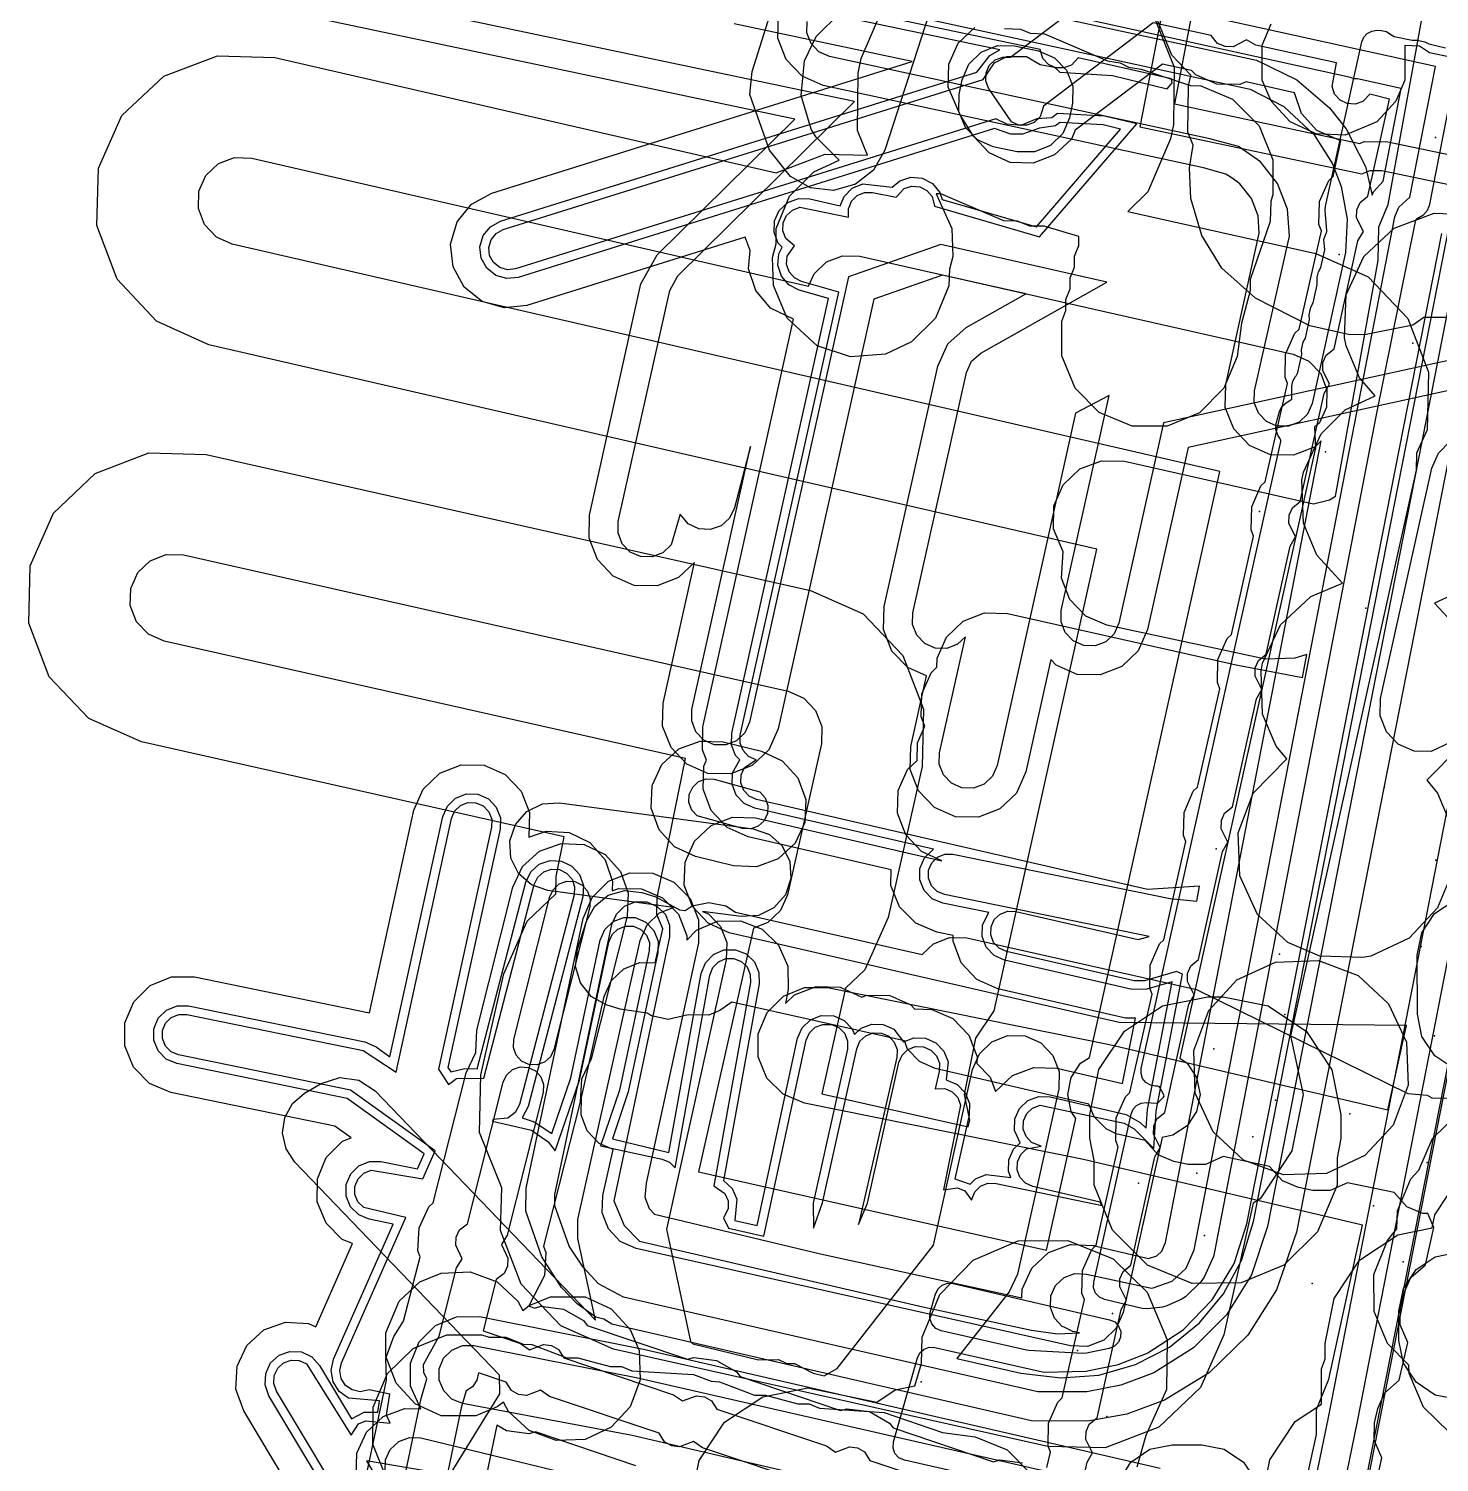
# Model space of a CAD drawing. Header units: metres. Extents: x 3158 to 3711, y 9867 to 11440.
# Drawn here: x 3324.8 to 3372.68, y 10773.66 to 10822.32 of the extents above; entities that cross this region are included whole.
import ezdxf

# ---------------------------------------------------------------- set-up
doc = ezdxf.new("R2010")
doc.units = ezdxf.units.M
for name, color, linetype in [('AI_GREENING_EXCLUSIONS', 1, 'Continuous'), ('AI_GREENING_LAWN', 82, 'Continuous'), ('AI_GREENING_REJECTED', 6, 'Continuous')]:
    doc.layers.add(name, color=color, linetype=linetype)

msp = doc.modelspace()

# ---------------------------------------------------------------- linework, layer by layer
at = {"layer": 'AI_GREENING_EXCLUSIONS'}
for points in [[(3366.098, 10763.625), (3368.514, 10774.612), (3368.506, 10775.458), (3368.927, 10776.487), (3370.076, 10781.715), (3360.601, 10783.944), (3351.125, 10785.853), (3350.405, 10786.153), (3349.854, 10786.706), (3349.557, 10787.428), (3349.559, 10788.208), (3349.86, 10788.928), (3350.413, 10789.479), (3351.134, 10789.776), (3351.915, 10789.774), (3361.485, 10787.845), (3370.935, 10785.622), (3371.566, 10788.489), (3361.813, 10788.59), (3348.575, 10791.636), (3347.864, 10791.956), (3347.328, 10792.524), (3347.051, 10793.253), (3347.075, 10794.033), (3347.395, 10794.745), (3347.963, 10795.28), (3348.692, 10795.557), (3349.472, 10795.534), (3355.796, 10794.079), (3355.101, 10794.391), (3354.566, 10794.959), (3354.289, 10795.689), (3354.312, 10796.469), (3354.631, 10797.18), (3354.951, 10797.482), (3354.966, 10798.076), (3355.218, 10798.643), (3355.094, 10798.964), (3355.113, 10799.744), (3355.43, 10800.457), (3355.626, 10800.644), (3355.633, 10800.958), (3355.95, 10801.671), (3356.515, 10802.209), (3357.243, 10802.49), (3358.023, 10802.471), (3365.786, 10800.728), (3368.034, 10800.293), (3368.176, 10801.078), (3367.774, 10800.957), (3366.777, 10800.917), (3361.396, 10802.071), (3360.68, 10802.38), (3360.136, 10802.94), (3359.849, 10803.665), (3359.91, 10804.562), (3359.578, 10805.344), (3359.597, 10806.125), (3359.914, 10806.838), (3360.479, 10807.376), (3361.208, 10807.656), (3361.988, 10807.637), (3368.411, 10806.192), (3368.946, 10806.323), (3369.151, 10806.451), (3370.601, 10814.45), (3370.627, 10815.591), (3370.946, 10816.351), (3373.523, 10830.565)], [(3366, 10761.048), (3368.913, 10775.19), (3377.904, 10821.14), (3378.435, 10822.69), (3379.095, 10823.943), (3379.923, 10825.09), (3380.905, 10826.11), (3382.021, 10826.982), (3383.273, 10827.701), (3384.657, 10828.244), (3386.106, 10828.578), (3387.316, 10828.688), (3388.434, 10828.664), (3389.483, 10828.528), (3400.736, 10826.013), (3409.945, 10824.145)], [(3366.979, 10760.846), (3369.893, 10774.994), (3378.886, 10820.952), (3379.339, 10822.262), (3379.929, 10823.392), (3380.672, 10824.428), (3381.554, 10825.349), (3382.556, 10826.138), (3383.685, 10826.789), (3384.936, 10827.284), (3386.247, 10827.588), (3387.422, 10827.694), (3389.27, 10827.551), (3400.527, 10825.034), (3409.741, 10823.166)], [(3356.462, 10826.228), (3353.856, 10818.199), (3353.475, 10817.518), (3352.862, 10817.035), (3352.111, 10816.823), (3351.336, 10816.914), (3350.655, 10817.295), (3349.948, 10818.191), (3349.275, 10820.087), (3349.359, 10820.863), (3351.266, 10826.933)], [(3363.867, 10825.979), (3362.518, 10818.991), (3370.045, 10817.386), (3370.329, 10817.505), (3370.73, 10817.504), (3380.545, 10815.451)], [(3364.849, 10825.79), (3363.685, 10819.764), (3369.98, 10818.422), (3370.133, 10818.486), (3370.934, 10818.482), (3380.75, 10816.429)], [(3373.423, 10815.099), (3366.845, 10781.668), (3366.299, 10780.028), (3365.458, 10778.674), (3364.33, 10777.545), (3362.987, 10776.703), (3361.872, 10776.284), (3360.711, 10776.061), (3359.051, 10776.052), (3344.988, 10779.266), (3344.14, 10779.725), (3343.618, 10780.285), (3343.139, 10781.003), (3342.656, 10782.368), (3342.661, 10782.758), (3344.592, 10791.913), (3344.745, 10792.271), (3345.024, 10792.544), (3345.386, 10792.689), (3345.777, 10792.685), (3346.135, 10792.531), (3346.408, 10792.252), (3346.553, 10791.89), (3346.549, 10791.5), (3344.659, 10782.541), (3345.005, 10781.703), (3345.53, 10781.168), (3355.148, 10778.937), (3358.832, 10778.152), (3359.717, 10778.03), (3360.463, 10778.054), (3360.459, 10778.055), (3360.242, 10778.107), (3359.942, 10778.248), (3359.879, 10778.272), (3359.613, 10778.558), (3359.478, 10778.924), (3359.493, 10779.313), (3359.493, 10779.313), (3359.655, 10779.668), (3359.942, 10779.933), (3360.307, 10780.069), (3360.697, 10780.054), (3362.909, 10779.577), (3362.96, 10779.581), (3363.612, 10779.81), (3364.083, 10780.258), (3364.352, 10780.877), (3371.171, 10815.931), (3371.299, 10816.256), (3371.679, 10816.597), (3372.55, 10821.03), (3353.303, 10825.271)], [(3353.566, 10824.04), (3366.471, 10821.245), (3367.847, 10820.586), (3368.951, 10819.635), (3369.52, 10818.914), (3370.176, 10817.641), (3370.401, 10816.662), (3370.446, 10816.779), (3370.767, 10817.14), (3371.386, 10820.287), (3369.896, 10820.615), (3369.775, 10820.618), (3369.666, 10820.665), (3350.724, 10824.831)], [(3335.936, 10771.532), (3333.211, 10776.08), (3333.119, 10776.338), (3333.132, 10776.61), (3333.249, 10776.857), (3333.451, 10777.041), (3333.709, 10777.133), (3333.981, 10777.119), (3334.228, 10777.002), (3335.739, 10774.584), (3335.997, 10774.966), (3336.246, 10775.077), (3337.067, 10774.992), (3336.94, 10775.262), (3337.054, 10775.983), (3336.349, 10776.13), (3336.044, 10776.06), (3335.777, 10776.12), (3335.554, 10776.276), (3335.407, 10776.507), (3335.36, 10776.776), (3335.42, 10777.043), (3337.593, 10781.969), (3336.167, 10782.311), (3335.974, 10782.505), (3335.87, 10782.757), (3335.871, 10783.03), (3335.976, 10783.282), (3336.17, 10783.475), (3336.422, 10783.579), (3338.171, 10783.281), (3338.592, 10784.235), (3335.725, 10786.294), (3329.881, 10787.49), (3329.629, 10787.596), (3329.437, 10787.79), (3329.334, 10788.043), (3329.335, 10788.316), (3329.441, 10788.568), (3329.635, 10788.76), (3329.888, 10788.863), (3330.161, 10788.862), (3336.152, 10787.636), (3337.275, 10786.905), (3339.144, 10795.514), (3339.253, 10795.765), (3339.45, 10795.954), (3339.705, 10796.053), (3339.978, 10796.048), (3340.228, 10795.938), (3340.417, 10795.741), (3340.517, 10795.487), (3340.511, 10795.214), (3338.708, 10787.006), (3339.05, 10786.485), (3339.323, 10786.686), (3340.245, 10786.706), (3341.958, 10793.279), (3342.077, 10793.525), (3342.281, 10793.707), (3342.539, 10793.796), (3342.812, 10793.78), (3343.057, 10793.661), (3343.239, 10793.457), (3343.329, 10793.199), (3343.313, 10792.926), (3341.459, 10785.81), (3341.314, 10785.533), (3341.063, 10785.346), (3340.551, 10785.295), (3340.538, 10785.238), (3341.867, 10784.936), (3342.435, 10784.541), (3342.671, 10784.234), (3343.49, 10786.632), (3344.491, 10791.321), (3344.599, 10791.572), (3344.795, 10791.762), (3345.049, 10791.863), (3345.322, 10791.859), (3345.573, 10791.751), (3345.763, 10791.555), (3345.864, 10791.302), (3345.86, 10791.028), (3344.85, 10786.299), (3344.209, 10784.406), (3346.304, 10783.958), (3346.553, 10783.848), (3346.735, 10783.657), (3347.918, 10790.201), (3348.018, 10790.455), (3348.208, 10790.651), (3348.458, 10790.76), (3348.731, 10790.765), (3348.985, 10790.665), (3349.182, 10790.475), (3349.291, 10790.225), (3349.296, 10789.952), (3348.048, 10783.053), (3348.43, 10782.786), (3348.537, 10782.535), (3348.539, 10782.262), (3348.386, 10781.957), (3348.554, 10781.607), (3349.753, 10781.343), (3351.186, 10787.99), (3351.296, 10788.24), (3351.493, 10788.429), (3351.748, 10788.528), (3352.056, 10788.522), (3352.306, 10788.411), (3352.495, 10788.214), (3352.594, 10787.959), (3352.587, 10787.686), (3351.424, 10782.459), (3351.438, 10781.608), (3351.74, 10782.475), (3352.904, 10787.702), (3353.014, 10787.952), (3353.211, 10788.141), (3353.466, 10788.239), (3353.739, 10788.233), (3353.989, 10788.123), (3354.178, 10787.925), (3354.277, 10787.671), (3354.27, 10787.398), (3352.964, 10781.734), (3353.271, 10782.458), (3354.335, 10787.236), (3354.445, 10787.486), (3354.643, 10787.675), (3354.897, 10787.774), (3355.17, 10787.767), (3355.42, 10787.657), (3355.609, 10787.46), (3355.708, 10787.205), (3355.702, 10786.932), (3355.568, 10786.334), (3355.893, 10786.347), (3356.143, 10786.237), (3356.332, 10786.04), (3356.431, 10785.785), (3355.846, 10782.914), (3356.319, 10782.985), (3356.569, 10782.875), (3356.803, 10782.561), (3356.91, 10782.84), (3357.104, 10783.031), (3357.358, 10783.133), (3357.631, 10783.131), (3361.234, 10782.383), (3361.167, 10782.496), (3358.881, 10783.026), (3358.632, 10783.138), (3358.445, 10783.337), (3358.348, 10783.593), (3358.357, 10783.866), (3358.469, 10784.115), (3358.668, 10784.302), (3359.164, 10784.391), (3358.838, 10784.521), (3358.651, 10784.72), (3358.554, 10784.976), (3358.563, 10785.249), (3358.675, 10785.497), (3358.875, 10785.684), (3359.13, 10785.781), (3361.979, 10785.175), (3362.317, 10784.987), (3362.987, 10784.315), (3363.065, 10785.582), (3363.965, 10790.226), (3363.76, 10790.321), (3362.67, 10790.009), (3362.32, 10790), (3357.987, 10790.997), (3357.738, 10791.109), (3357.551, 10791.307), (3357.454, 10791.563), (3357.462, 10791.836), (3357.574, 10792.085), (3357.773, 10792.272), (3358.028, 10792.369), (3358.301, 10792.361), (3362.458, 10791.405), (3362.829, 10791.511), (3355.887, 10792.934), (3355.635, 10793.04), (3355.443, 10793.234), (3355.34, 10793.487), (3355.342, 10793.76), (3355.447, 10794.012), (3355.642, 10794.204), (3355.895, 10794.307), (3356.168, 10794.305), (3363.538, 10792.795), (3364.443, 10792.708), (3364.541, 10793.217), (3362.769, 10793.107), (3349.506, 10796.159), (3349.257, 10796.271), (3349.07, 10796.469), (3348.973, 10796.725), (3348.981, 10796.998), (3349.093, 10797.247), (3349.488, 10797.509), (3349.233, 10797.619), (3349.044, 10797.816), (3348.945, 10798.071), (3348.952, 10798.344), (3352.297, 10813.374), (3351.03, 10813.732), (3350.787, 10813.856), (3350.609, 10814.064), (3350.525, 10814.324), (3350.547, 10814.596), (3350.795, 10814.945), (3350.492, 10815.198), (3350.396, 10815.453), (3350.405, 10815.726), (3350.518, 10815.975), (3350.718, 10816.161), (3350.973, 10816.257), (3352.626, 10815.925), (3352.622, 10816.205), (3352.725, 10816.458), (3352.917, 10816.652), (3353.169, 10816.758), (3353.442, 10816.759), (3354.244, 10816.603), (3354.512, 10816.893), (3354.772, 10816.976), (3355.044, 10816.953), (3355.287, 10816.827), (3355.463, 10816.618), (3355.539, 10816.288), (3359.102, 10815.255), (3362.41, 10819.087), (3361.317, 10819.348), (3359.716, 10819.441), (3359.522, 10819.292), (3359.022, 10819.253), (3358.468, 10819.036), (3357.996, 10819.075), (3357.623, 10819.262), (3341.32, 10814.162), (3341.049, 10814.132), (3340.787, 10814.209), (3340.574, 10814.381), (3340.443, 10814.621), (3340.414, 10814.892), (3340.491, 10815.154), (3340.663, 10815.367), (3340.902, 10815.498), (3357.199, 10820.596), (3357.584, 10821.156), (3357.996, 10821.369), (3358.662, 10821.369), (3359.125, 10821.104), (3359.621, 10821.008), (3359.797, 10820.838), (3361.581, 10820.724), (3363.44, 10820.281), (3363.608, 10820.476), (3363.583, 10820.614), (3360.416, 10821.332), (3360.19, 10821.081), (3359.935, 10820.983), (3359.662, 10820.991), (3359.412, 10821.102), (3359.224, 10821.3), (3359.128, 10821.614), (3349.006, 10823.75)], [(3378.12, 10812.179), (3363.315, 10808.944), (3361.8, 10802.14), (3361.643, 10801.783), (3361.361, 10801.514), (3360.997, 10801.373), (3360.607, 10801.381), (3360.25, 10801.539), (3359.98, 10801.821), (3359.839, 10802.185), (3359.848, 10802.575), (3361.471, 10809.869), (3360.33, 10809.269), (3357.667, 10797.309), (3357.51, 10796.952), (3357.228, 10796.683), (3356.864, 10796.542), (3356.474, 10796.551), (3356.117, 10796.708), (3355.847, 10796.99), (3355.706, 10797.354), (3355.715, 10797.744), (3356.592, 10801.684), (3356.323, 10801.427), (3355.959, 10801.286), (3355.569, 10801.294), (3355.212, 10801.452), (3354.943, 10801.734), (3354.802, 10802.098), (3354.81, 10802.488), (3356.627, 10810.65), (3356.8, 10811.029), (3357.112, 10811.304), (3361.393, 10813.72), (3355.754, 10814.989), (3352.629, 10813.9), (3349.262, 10798.778), (3349.105, 10798.421), (3348.823, 10798.152), (3348.459, 10798.011), (3348.069, 10798.019), (3347.712, 10798.177), (3347.442, 10798.459), (3347.301, 10798.823), (3347.31, 10799.213), (3349.298, 10808.143), (3348.758, 10806.061), (3348.588, 10805.709), (3348.588, 10805.709), (3348.297, 10805.45), (3347.928, 10805.321), (3347.539, 10805.344), (3347.187, 10805.514), (3346.915, 10805.842), (3346.605, 10804.801), (3346.323, 10804.532), (3345.959, 10804.391), (3345.569, 10804.4), (3345.212, 10804.557), (3344.942, 10804.839), (3344.801, 10805.203), (3344.81, 10805.593), (3346.556, 10813.436), (3346.83, 10813.93), (3352.831, 10819.845), (3332.935, 10824.034)], [(3335.62, 10771.475), (3332.953, 10775.926), (3332.822, 10776.294), (3332.841, 10776.683), (3333.008, 10777.036), (3333.297, 10777.298), (3333.665, 10777.429), (3334.054, 10777.41), (3334.407, 10777.243), (3334.669, 10776.954), (3335.756, 10775.14), (3336.18, 10775.37), (3336.645, 10775.368), (3336.706, 10775.749), (3335.656, 10775.845), (3335.337, 10776.069), (3335.128, 10776.398), (3335.06, 10776.783), (3335.145, 10777.164), (3337.168, 10781.749), (3336.359, 10781.912), (3335.999, 10782.062), (3335.724, 10782.339), (3335.576, 10782.699), (3335.577, 10783.09), (3335.727, 10783.45), (3336.004, 10783.725), (3336.364, 10783.873), (3336.755, 10783.872), (3337.994, 10783.622), (3338.22, 10784.133), (3335.602, 10786.013), (3329.821, 10787.196), (3329.461, 10787.348), (3329.186, 10787.625), (3329.039, 10787.986), (3329.041, 10788.376), (3329.193, 10788.736), (3329.47, 10789.011), (3329.831, 10789.158), (3330.221, 10789.156), (3336.212, 10787.93), (3336.595, 10787.762), (3337.06, 10787.428), (3338.851, 10795.579), (3339.007, 10795.936), (3339.288, 10796.207), (3339.652, 10796.349), (3340.042, 10796.341), (3340.399, 10796.184), (3340.67, 10795.903), (3340.812, 10795.54), (3340.804, 10795.15), (3339.028, 10787.065), (3339.129, 10786.912), (3339.604, 10787.029), (3340.016, 10787.015), (3341.668, 10793.355), (3341.838, 10793.706), (3342.129, 10793.965), (3342.498, 10794.093), (3342.887, 10794.07), (3343.238, 10793.9), (3343.498, 10793.609), (3343.626, 10793.24), (3343.603, 10792.851), (3341.749, 10785.735), (3341.549, 10785.35), (3341.957, 10785.222), (3342.557, 10784.829), (3343.2, 10786.712), (3344.198, 10791.383), (3344.352, 10791.742), (3344.632, 10792.014), (3344.994, 10792.158), (3345.384, 10792.153), (3345.743, 10791.998), (3346.015, 10791.718), (3346.159, 10791.356), (3346.153, 10790.966), (3345.143, 10786.236), (3344.608, 10784.647), (3346.525, 10784.182), (3347.623, 10790.254), (3347.766, 10790.617), (3348.037, 10790.898), (3348.395, 10791.053), (3348.785, 10791.06), (3349.148, 10790.917), (3349.428, 10790.646), (3349.584, 10790.288), (3349.591, 10789.898), (3348.386, 10783.234), (3348.678, 10782.955), (3348.831, 10782.596), (3348.761, 10781.869), (3349.523, 10781.701), (3350.893, 10788.056), (3351.05, 10788.413), (3351.332, 10788.682), (3351.696, 10788.823), (3352.121, 10788.814), (3352.478, 10788.657), (3352.748, 10788.375), (3352.824, 10788.178), (3353.05, 10788.394), (3353.414, 10788.535), (3353.804, 10788.526), (3354.161, 10788.369), (3354.491, 10787.932), (3354.845, 10788.069), (3355.236, 10788.06), (3355.593, 10787.903), (3355.862, 10787.621), (3356.003, 10787.257), (3355.944, 10786.641), (3356.315, 10786.483), (3356.585, 10786.201), (3356.726, 10785.837), (3356.717, 10785.447), (3356.235, 10783.282), (3356.758, 10783.103), (3356.94, 10783.282), (3357.302, 10783.428), (3358.132, 10783.334), (3358.052, 10783.544), (3358.065, 10783.934), (3358.225, 10784.289), (3358.452, 10784.502), (3358.259, 10784.926), (3358.271, 10785.316), (3358.431, 10785.672), (3358.716, 10785.939), (3359.081, 10786.077), (3359.471, 10786.065), (3362.047, 10785.467), (3362.529, 10785.199), (3362.725, 10785.003), (3362.77, 10785.64), (3363.609, 10789.966), (3362.752, 10789.721), (3362.253, 10789.707), (3357.92, 10790.704), (3357.564, 10790.864), (3357.297, 10791.148), (3357.158, 10791.513), (3357.17, 10791.903), (3357.393, 10792.319), (3355.826, 10792.64), (3355.467, 10792.791), (3355.193, 10793.069), (3355.045, 10793.43), (3355.048, 10793.82), (3355.199, 10794.18), (3355.513, 10794.469), (3349.439, 10795.866), (3349.083, 10796.026), (3348.816, 10796.31), (3348.677, 10796.675), (3348.689, 10797.065), (3348.936, 10797.503), (3348.791, 10797.655), (3348.65, 10798.019), (3348.659, 10798.409), (3351.943, 10813.162), (3350.948, 10813.444), (3350.601, 10813.621), (3350.347, 10813.918), (3350.227, 10814.289), (3350.258, 10814.678), (3350.37, 10814.897), (3350.237, 10815.039), (3350.1, 10815.405), (3350.113, 10815.795), (3350.275, 10816.15), (3350.56, 10816.416), (3350.925, 10816.553), (3351.315, 10816.54), (3352.343, 10816.3), (3352.475, 10816.623), (3352.749, 10816.9), (3353.109, 10817.052), (3354.105, 10816.936), (3354.367, 10817.156), (3354.739, 10817.274), (3355.128, 10817.241), (3355.474, 10817.061), (3355.725, 10816.762), (3355.801, 10816.525), (3359.001, 10815.597), (3361.86, 10818.91), (3361.273, 10819.05), (3359.801, 10819.135), (3359.654, 10819.023), (3359.103, 10818.946), (3358.527, 10818.742), (3358.131, 10818.742), (3357.575, 10818.932), (3341.41, 10813.875), (3341.022, 10813.834), (3340.648, 10813.944), (3340.344, 10814.189), (3340.157, 10814.531), (3340.115, 10814.919), (3340.225, 10815.293), (3340.47, 10815.597), (3340.813, 10815.784), (3356.984, 10820.843), (3357.416, 10821.404), (3357.766, 10821.595), (3348.944, 10823.456)], [(3362.954, 10822.825), (3363.679, 10821.014), (3363.657, 10819.063), (3363.553, 10818.574), (3362.786, 10816.78), (3362.108, 10816.118), (3368.486, 10814.686), (3370.268, 10813.893), (3371.612, 10812.478), (3372.311, 10810.657), (3372.261, 10808.707), (3371.908, 10807.914), (3371.894, 10807.331), (3367.623, 10788.14), (3368.056, 10786.148), (3367.675, 10784.235), (3366.592, 10782.612), (3366.357, 10782.456), (3365.363, 10777.991), (3364.575, 10776.204), (3363.162, 10774.856), (3361.34, 10774.152), (3359.388, 10774.199), (3344.648, 10777.508), (3342.864, 10778.299), (3341.518, 10779.713), (3340.816, 10781.534), (3340.852, 10782.985), (3340.099, 10784.86), (3340.148, 10786.81), (3340.92, 10790.244), (3341.712, 10792.027), (3342.693, 10792.961), (3342.697, 10793.54), (3342.974, 10794.886), (3328.625, 10798.114), (3326.842, 10798.906), (3325.497, 10800.319), (3324.796, 10802.14), (3324.844, 10804.09), (3325.636, 10805.873), (3325.636, 10805.873), (3327.049, 10807.218), (3328.87, 10807.919), (3330.82, 10807.871), (3351.339, 10803.254), (3353.122, 10802.463), (3354.467, 10801.05), (3355.168, 10799.229), (3355.12, 10797.279), (3353.967, 10792.156), (3353.176, 10790.373), (3352.525, 10789.754), (3351.719, 10786.17), (3356.691, 10785.053), (3356.739, 10785.272), (3356.565, 10786.148), (3356.946, 10788.061), (3357.567, 10788.992), (3361.055, 10804.658), (3330.915, 10811.592), (3329.135, 10812.392), (3327.798, 10813.812), (3327.105, 10815.636), (3327.163, 10817.586), (3327.963, 10819.365), (3329.383, 10820.703), (3331.207, 10821.395), (3333.157, 10821.337), (3350.173, 10817.422), (3351.83, 10818.059), (3353.269, 10818.022), (3352.933, 10818.86), (3352.956, 10820.81), (3353.059, 10821.3), (3353.827, 10823.093)], [(3378.126, 10811.157), (3364.152, 10808.104), (3362.776, 10801.923), (3362.461, 10801.209), (3361.897, 10800.67), (3361.17, 10800.388), (3360.389, 10800.405), (3359.675, 10800.72), (3359.493, 10800.911), (3358.643, 10797.092), (3358.329, 10796.378), (3357.764, 10795.839), (3357.037, 10795.557), (3356.257, 10795.574), (3355.543, 10795.889), (3355.004, 10796.454), (3354.721, 10797.181), (3354.739, 10797.961), (3355.272, 10800.354), (3354.638, 10800.633), (3354.099, 10801.197), (3353.817, 10801.925), (3353.834, 10802.705), (3355.651, 10810.868), (3355.997, 10811.624), (3356.62, 10812.175), (3358.64, 10813.315), (3355.813, 10813.951), (3353.484, 10813.139), (3350.239, 10798.561), (3349.924, 10797.847), (3349.359, 10797.308), (3348.632, 10797.026), (3347.852, 10797.043), (3347.138, 10797.358), (3346.599, 10797.922), (3346.316, 10798.65), (3346.334, 10799.43), (3347.396, 10804.201), (3346.859, 10803.688), (3346.132, 10803.406), (3346.132, 10803.406), (3345.352, 10803.424), (3344.638, 10803.738), (3344.099, 10804.303), (3343.816, 10805.03), (3343.834, 10805.81), (3345.58, 10813.653), (3346.128, 10814.643), (3350.803, 10819.25), (3332.729, 10823.056)], [(3374.291, 10814.332), (3367.826, 10781.475), (3367.157, 10779.514), (3366.177, 10777.979), (3364.872, 10776.704), (3363.35, 10775.771), (3362.073, 10775.304), (3360.744, 10775.061), (3358.831, 10775.076), (3344.59, 10778.348), (3344.315, 10778.524), (3344.044, 10778.587), (3343.41, 10779.043), (3342.887, 10779.602), (3342.21, 10780.634), (3341.673, 10782.184), (3341.682, 10782.964), (3343.613, 10792.119), (3343.92, 10792.836), (3344.478, 10793.382), (3345.203, 10793.672), (3345.983, 10793.663), (3346.7, 10793.356), (3347.246, 10792.798), (3347.536, 10792.074), (3347.527, 10791.293), (3345.757, 10783.143), (3345.707, 10782.666), (3345.861, 10782.278), (3346.042, 10782.085), (3351.679, 10780.744), (3358.509, 10779.25), (3358.52, 10779.546), (3358.846, 10780.255), (3359.418, 10780.785), (3360.15, 10781.056), (3360.184, 10781.055), (3360.184, 10781.055), (3360.185, 10781.055), (3360.929, 10781.027), (3360.963, 10781.019), (3360.964, 10781.019), (3360.972, 10781.017), (3362.807, 10780.579), (3362.807, 10780.579), (3363.089, 10780.674), (3363.261, 10780.835), (3363.382, 10781.128), (3368.673, 10808.328), (3368.46, 10808.123), (3367.733, 10807.84), (3366.953, 10807.856), (3366.238, 10808.17), (3365.698, 10808.733), (3365.415, 10809.46), (3365.431, 10810.24), (3366.565, 10815.375), (3366.53, 10815.964), (3366.301, 10816.555), (3365.91, 10817.054), (3365.648, 10817.243), (3365.431, 10817.378), (3364.67, 10817.597), (3351.763, 10820.393), (3351.048, 10820.708), (3350.509, 10821.271), (3350.226, 10821.999), (3350.243, 10822.779)], [(3357.921, 10822.318), (3358.457, 10822.304), (3358.794, 10822.163), (3359.278, 10822.143), (3361.414, 10821.23), (3361.844, 10821.16), (3362.132, 10821.014), (3362.562, 10820.944), (3364.23, 10820.393), (3364.579, 10820.379), (3365.662, 10819.926), (3366.566, 10819.022), (3367.033, 10817.871), (3367.033, 10816.683), (3366.956, 10816.465), (3366.937, 10815.775), (3366.261, 10813.8), (3366.261, 10813.42), (3365.969, 10812.328), (3365.82, 10811.197), (3365.367, 10810.114), (3364.537, 10809.283), (3363.439, 10808.826), (3362.253, 10808.824), (3361.137, 10809.291), (3360.316, 10810.117), (3359.861, 10811.217), (3359.86, 10812.388), (3360.006, 10812.752), (3360.006, 10813.124), (3360.152, 10813.488), (3360.151, 10813.859), (3360.297, 10814.223), (3360.297, 10814.595), (3360.443, 10814.959), (3360.443, 10815.269), (3359.27, 10815.618), (3358.783, 10815.618), (3358.357, 10815.782), (3357.896, 10815.801), (3355.761, 10816.714), (3355.599, 10816.715), (3356.128, 10815.539), (3356.166, 10814.589), (3356.052, 10814.16), (3356.035, 10813.591), (3355.573, 10812.495), (3354.763, 10811.685), (3353.879, 10811.274), (3352.691, 10811.183), (3351.564, 10811.553), (3350.542, 10812.495), (3350.077, 10813.607), (3350.042, 10814.551), (3350.167, 10815.018), (3350.167, 10815.539), (3350.167, 10815.539), (3350.623, 10816.637), (3351.442, 10817.461), (3352.309, 10817.856), (3351.524, 10818.64), (3351.362, 10818.908), (3351.015, 10820.045), (3351.13, 10821.225), (3351.524, 10822.051), (3352.348, 10822.87)], [(3353.35, 10823.064), (3366.256, 10820.269), (3367.399, 10819.681), (3368.428, 10818.715), (3369.05, 10817.728), (3369.349, 10816.963), (3369.552, 10815.848), (3369.493, 10814.724), (3368.36, 10809.594), (3368.204, 10809.236), (3367.922, 10808.966), (3367.559, 10808.824), (3367.168, 10808.832), (3366.811, 10808.989), (3366.541, 10809.271), (3366.399, 10809.634), (3366.407, 10810.024), (3367.594, 10815.278), (3367.529, 10816.194), (3367.19, 10817.066), (3366.612, 10817.802), (3365.867, 10818.315), (3364.886, 10818.574), (3351.979, 10821.37), (3351.622, 10821.527), (3351.352, 10821.809), (3351.211, 10822.172), (3351.219, 10822.562)], [(3360.461, 10772.472), (3360.726, 10773.666), (3360.908, 10773.985), (3360.681, 10774.441), (3360.687, 10774.714), (3360.797, 10774.964), (3361.061, 10775.179), (3361.875, 10778.847), (3362.057, 10779.167), (3361.83, 10779.623), (3361.836, 10779.896), (3361.946, 10780.146), (3362.21, 10780.361), (3363.023, 10784.029), (3363.206, 10784.348), (3362.979, 10784.804), (3362.984, 10785.077), (3363.094, 10785.327), (3363.359, 10785.542), (3364.172, 10789.211), (3364.355, 10789.53), (3364.127, 10789.986), (3364.133, 10790.259), (3364.243, 10790.509), (3364.508, 10790.724), (3365.321, 10794.392), (3365.504, 10794.712), (3365.276, 10795.168), (3365.282, 10795.441), (3365.392, 10795.691), (3365.657, 10795.906), (3366.47, 10799.574), (3366.653, 10799.893), (3366.425, 10800.349), (3366.431, 10800.622), (3366.541, 10800.872), (3366.806, 10801.087), (3367.619, 10804.756), (3367.802, 10805.075), (3367.574, 10805.531), (3367.58, 10805.804), (3367.69, 10806.054), (3367.955, 10806.269), (3368.768, 10809.938), (3368.951, 10810.257), (3368.723, 10810.713), (3368.729, 10810.986), (3368.839, 10811.236), (3369.104, 10811.451), (3369.917, 10815.119), (3370.1, 10815.439), (3369.872, 10815.895), (3369.878, 10816.168), (3369.988, 10816.418), (3370.253, 10816.633), (3370.982, 10819.92), (3370.319, 10820.092), (3370.084, 10819.848), (3369.826, 10819.759), (3369.554, 10819.775), (3369.308, 10819.894), (3369.126, 10820.098), (3369.037, 10820.356), (3369.191, 10821.159), (3366.452, 10821.754), (3366.132, 10821.934), (3365.677, 10821.705), (3365.404, 10821.71), (3365.154, 10821.819), (3364.938, 10822.082), (3362.968, 10822.51), (3359.244, 10819.683), (3359.129, 10819.323), (3358.93, 10819.136), (3358.675, 10819.039), (3358.402, 10819.047), (3358.153, 10819.159), (3357.381, 10820.293), (3357.284, 10820.548), (3357.292, 10820.821), (3357.404, 10821.07), (3357.603, 10821.257), (3357.858, 10821.354), (3358.127, 10821.346), (3360.19, 10822.912)], [(3373.135, 10812.517), (3372.156, 10812.517), (3371.777, 10812.259), (3370.194, 10811.934), (3369.639, 10811.927), (3368.278, 10812.238), (3366.435, 10813.169), (3365.296, 10814.195), (3365.296, 10814.195), (3364.617, 10815.301), (3364.246, 10816.553), (3364.194, 10817.597), (3364.324, 10818.364), (3364.147, 10818.808), (3364.168, 10820.369), (3364.248, 10820.743), (3363.597, 10821.415), (3362.977, 10822.937)], [(3334.566, 10771.289), (3332.096, 10775.412), (3331.833, 10776.147), (3331.871, 10776.926), (3332.205, 10777.632), (3332.783, 10778.156), (3333.518, 10778.419), (3334.297, 10778.38), (3334.538, 10778.266), (3335.784, 10781.089), (3335.442, 10781.232), (3334.891, 10781.785), (3334.594, 10782.507), (3334.596, 10783.287), (3334.897, 10784.007), (3335.45, 10784.558), (3335.745, 10784.679), (3335.192, 10785.076), (3329.62, 10786.217), (3328.901, 10786.519), (3328.352, 10787.074), (3328.057, 10787.797), (3328.062, 10788.577), (3328.364, 10789.296), (3328.919, 10789.845), (3329.642, 10790.14), (3330.422, 10790.135), (3336.364, 10788.919), (3337.874, 10795.793), (3338.187, 10796.508), (3338.75, 10797.049), (3339.476, 10797.333), (3340.257, 10797.318), (3340.971, 10797.005), (3341.512, 10796.442), (3341.796, 10795.715), (3341.768, 10794.878), (3342.36, 10795.084), (3343.139, 10795.038), (3343.842, 10794.698), (3344.36, 10794.115), (3344.616, 10793.377), (3344.597, 10793.056), (3344.813, 10793.141), (3345.593, 10793.131), (3346.31, 10792.822), (3346.854, 10792.262), (3347.142, 10791.537), (3347.14, 10791.381), (3347.467, 10791.719), (3348.182, 10792.031), (3348.963, 10792.044), (3349.689, 10791.758), (3350.25, 10791.216), (3350.561, 10790.5), (3350.575, 10789.72), (3350.486, 10789.23), (3350.796, 10789.526), (3351.523, 10789.808), (3352.339, 10789.79), (3353.073, 10789.454), (3353.241, 10789.52), (3354.022, 10789.502), (3354.736, 10789.187), (3354.867, 10789.05), (3355.453, 10789.036), (3356.167, 10788.722), (3356.706, 10788.157), (3356.988, 10787.43), (3356.983, 10787.204), (3357.429, 10786.737), (3357.617, 10786.252), (3358.187, 10786.788), (3358.917, 10787.063), (3359.697, 10787.039), (3361.927, 10786.522), (3362.366, 10788.742), (3362.029, 10788.733), (3357.696, 10789.73), (3356.984, 10790.05), (3356.449, 10790.618), (3356.172, 10791.347), (3356.178, 10791.547), (3355.626, 10791.66), (3354.906, 10791.963), (3354.358, 10792.518), (3354.063, 10793.241), (3354.067, 10793.775), (3349.215, 10794.892), (3348.503, 10795.212), (3347.968, 10795.78), (3347.691, 10796.509), (3347.714, 10797.289), (3347.804, 10797.488), (3347.665, 10797.846), (3347.683, 10798.627), (3350.761, 10812.457), (3349.981, 10812.836), (3349.475, 10813.43), (3349.234, 10814.172), (3349.283, 10814.79), (3349.115, 10815.238), (3341.708, 10812.921), (3340.933, 10812.838), (3340.184, 10813.058), (3339.576, 10813.547), (3339.203, 10814.232), (3339.119, 10815.008), (3339.339, 10815.757), (3339.829, 10816.365), (3340.514, 10816.738), (3354.783, 10821.202), (3348.738, 10822.478)], [(3359.354, 10773.486), (3359.482, 10774.005), (3359.4, 10774.215), (3359.417, 10774.995), (3359.732, 10775.71), (3359.878, 10775.85), (3360.631, 10779.187), (3360.549, 10779.397), (3360.566, 10780.177), (3360.881, 10780.891), (3361.027, 10781.032), (3361.78, 10784.369), (3361.698, 10784.579), (3361.715, 10785.359), (3362.03, 10786.073), (3362.176, 10786.213), (3362.929, 10789.55), (3362.847, 10789.76), (3362.864, 10790.54), (3363.179, 10791.255), (3363.325, 10791.395), (3364.078, 10794.732), (3363.996, 10794.942), (3364.013, 10795.722), (3364.328, 10796.436), (3364.474, 10796.577), (3365.227, 10799.914), (3365.145, 10800.124), (3365.162, 10800.904), (3365.477, 10801.618), (3365.623, 10801.758), (3366.376, 10805.095), (3366.294, 10805.305), (3366.311, 10806.086), (3366.625, 10806.8), (3366.772, 10806.94), (3367.525, 10810.277), (3367.443, 10810.487), (3367.46, 10811.267), (3367.774, 10811.982), (3367.921, 10812.122), (3368.674, 10815.459), (3368.592, 10815.669), (3368.609, 10816.449), (3368.923, 10817.163), (3369.07, 10817.304), (3369.338, 10818.51), (3368.524, 10818.857), (3368.005, 10819.44), (3367.762, 10820.139), (3366.118, 10820.508), (3365.909, 10820.426), (3365.129, 10820.439), (3364.413, 10820.751), (3364.272, 10820.897), (3363.277, 10821.113), (3360.323, 10818.87), (3360.188, 10818.569), (3359.62, 10818.034), (3358.89, 10817.757), (3358.11, 10817.78), (3357.399, 10818.1), (3356.864, 10818.668), (3356.411, 10819.391), (3356.002, 10820.332), (3356.025, 10821.112), (3356.345, 10821.824), (3356.913, 10822.359)], [(3373.107, 10821.342), (3372.342, 10821.495), (3372.004, 10821.72), (3371.508, 10821.751), (3371.507, 10820.575), (3371.205, 10819.853), (3370.558, 10819.154), (3369.482, 10818.705), (3368.496, 10818.744), (3367.615, 10819.154), (3366.967, 10819.853), (3366.665, 10820.575), (3366.665, 10821.756), (3366.967, 10822.478)], [(3335.834, 10767.947), (3340.793, 10775.989), (3340.777, 10776.626), (3333.835, 10783.856), (3333.537, 10784.305), (3333.417, 10784.831), (3333.49, 10785.366), (3333.749, 10785.84), (3334.158, 10786.192), (3334.723, 10786.522), (3335.353, 10786.722), (3336.008, 10786.631), (3336.561, 10786.268), (3344.037, 10778.49), (3343.439, 10781.262), (3343.442, 10781.904), (3345.549, 10791.371), (3345.785, 10791.906), (3346.208, 10792.311), (3346.685, 10792.496), (3342.417, 10793.069), (3341.863, 10793.259), (3341.424, 10793.646), (3341.167, 10794.172), (3341.13, 10794.756), (3341.32, 10795.31), (3341.707, 10795.749), (3342.233, 10796.006), (3342.817, 10796.043), (3349.383, 10795.16), (3349.937, 10794.97), (3350.376, 10794.583), (3350.633, 10794.058), (3350.67, 10793.473), (3350.481, 10792.92), (3350.093, 10792.481), (3349.568, 10792.223), (3348.984, 10792.187), (3347.669, 10792.363), (3347.875, 10792.273), (3348.279, 10791.85), (3348.491, 10791.304), (3348.477, 10790.719), (3346.441, 10781.573), (3347.261, 10777.769), (3347.345, 10777.689), (3349.574, 10777.143), (3350.253, 10777.152), (3350.53, 10777.022), (3350.793, 10777.018), (3351.425, 10776.689), (3351.795, 10776.598), (3352.238, 10776.854), (3355.504, 10781.031), (3356.831, 10786.995), (3357.067, 10787.53), (3357.49, 10787.934), (3358.036, 10788.146), (3358.621, 10788.133), (3359.157, 10787.897), (3359.561, 10787.474), (3359.773, 10786.928), (3359.759, 10786.343), (3358.358, 10780.048), (3358.076, 10779.45), (3356.305, 10777.186), (3358.469, 10776.696), (3359.837, 10776.528), (3361.122, 10776.628), (3362.361, 10776.98), (3363.519, 10777.578), (3364.534, 10778.394), (3365.357, 10779.385), (3365.969, 10780.519), (3366.369, 10781.838), (3373.556, 10818.364)], [(3373.07, 10793.564), (3372.617, 10792.481), (3371.658, 10791.449), (3370.353, 10790.847), (3370.082, 10790.792), (3368.623, 10790.847), (3367.54, 10791.3), (3366.508, 10792.259), (3365.905, 10793.564), (3365.851, 10795.023), (3366.359, 10796.377), (3367.502, 10797.533), (3367.135, 10797.973), (3366.682, 10799.056), (3366.627, 10800.515), (3366.627, 10800.515), (3366.682, 10800.786), (3367.284, 10802.09), (3368.316, 10803.05), (3369.395, 10803.502), (3368.518, 10804.451), (3368.065, 10805.534), (3368.01, 10806.993), (3368.065, 10807.264), (3368.667, 10808.569), (3369.478, 10809.379), (3370.497, 10809.862), (3369.964, 10810.467), (3369.511, 10811.55), (3369.456, 10811.821), (3369.511, 10813.28), (3370.113, 10814.585), (3371.145, 10815.544), (3372.499, 10816.052), (3373.958, 10815.998)], [(3378.66, 10815.818), (3363.198, 10737.231)], [(3373.064, 10798.102), (3372.407, 10797.784), (3371.822, 10797.798), (3371.286, 10798.034), (3370.882, 10798.457), (3370.671, 10799.003), (3370.684, 10799.588), (3372.426, 10807.403), (3372.648, 10807.917), (3373.042, 10808.314)], [(3373.817, 10803.419), (3372.516, 10802.818), (3373.393, 10801.869)], [(3373.393, 10797.973), (3372.25, 10796.817), (3372.617, 10796.377), (3373.07, 10795.294)], [(3335.232, 10768.355), (3336.94, 10776.452), (3336.917, 10777.204), (3337.193, 10777.933), (3337.522, 10778.459), (3338.082, 10780.635), (3338.006, 10780.847), (3338.046, 10781.626), (3338.38, 10782.331), (3338.531, 10782.467), (3339.641, 10786.878), (3339.969, 10787.569), (3340.007, 10788.333), (3341.227, 10793.179), (3341.561, 10793.884), (3342.14, 10794.408), (3342.875, 10794.67), (3343.655, 10794.63), (3344.36, 10794.296), (3344.883, 10793.717), (3345.145, 10792.982), (3345.106, 10792.203), (3343.886, 10787.356), (3343.558, 10786.665), (3343.52, 10785.902), (3342.273, 10780.998), (3342.348, 10780.786), (3342.309, 10780.006), (3341.776, 10778.974), (3341.96, 10778.9), (3342.177, 10778.959), (3342.952, 10778.861), (3343.629, 10778.473), (3343.753, 10778.313), (3347.154, 10777.162), (3347.371, 10777.221), (3348.146, 10777.122), (3348.823, 10776.735), (3348.947, 10776.575), (3352.348, 10775.424), (3352.565, 10775.483), (3353.34, 10775.384), (3354.017, 10774.997), (3354.141, 10774.837), (3357.542, 10773.686), (3357.759, 10773.745), (3358.534, 10773.646)], [(3370.376, 10772.183), (3370.722, 10773.815), (3370.463, 10774.415), (3370.478, 10775), (3370.588, 10775.487), (3370.827, 10776.022), (3371.319, 10776.451), (3371.608, 10777.727), (3371.348, 10778.326), (3371.364, 10778.911), (3371.474, 10779.399), (3371.712, 10779.934), (3372.205, 10780.363), (3372.494, 10781.638), (3372.284, 10782.107), (3372.119, 10782.108), (3371.58, 10782.338), (3371.144, 10782.823), (3369.564, 10783.154), (3368.969, 10782.884), (3368.384, 10782.89), (3367.894, 10782.992), (3367.356, 10783.222), (3366.919, 10783.707), (3365.34, 10784.038), (3364.745, 10783.768), (3364.159, 10783.774), (3363.67, 10783.876), (3363.131, 10784.105), (3362.694, 10784.591), (3361.709, 10784.811), (3361.366, 10784.986), (3360.968, 10785.387), (3360.779, 10785.824), (3355.565, 10787.024), (3355.032, 10787.264), (3354.63, 10787.69), (3354.527, 10787.963), (3348.668, 10789.281), (3348.258, 10788.993), (3347.882, 10788.844), (3347.176, 10788.852), (3346.504, 10788.69), (3345.933, 10788.816), (3345.795, 10788.912), (3344.877, 10789.042), (3344.4, 10789.193), (3343.887, 10789.476), (3343.522, 10789.933), (3343.359, 10790.495), (3343.424, 10791.077), (3343.726, 10792.03), (3344.008, 10792.543), (3344.465, 10792.908), (3345.027, 10793.071), (3345.609, 10793.006), (3346.086, 10792.855), (3346.892, 10792.414), (3347.079, 10792.396), (3347.312, 10792.55), (3347.887, 10792.663), (3348.46, 10792.548), (3348.784, 10792.33), (3355.125, 10790.903), (3355.504, 10791.264), (3356.05, 10791.474), (3356.635, 10791.46), (3364.441, 10789.708), (3371.605, 10786.183), (3372.267, 10786.12), (3372.419, 10786.029), (3372.939, 10786.024)], [(3336.505, 10768.09), (3338.115, 10775.833), (3338.308, 10776.493), (3338.207, 10776.716), (3338.199, 10776.989), (3338.732, 10777.943), (3339.316, 10780.26), (3339.507, 10780.574), (3339.293, 10781.036), (3339.306, 10781.309), (3339.423, 10781.556), (3339.694, 10781.763), (3340.902, 10786.561), (3341.019, 10786.808), (3341.221, 10786.991), (3341.479, 10787.082), (3341.751, 10787.069), (3341.998, 10786.952), (3342.181, 10786.749), (3342.273, 10786.492), (3342.259, 10786.219), (3341.039, 10781.373), (3340.848, 10781.059), (3341.062, 10780.596), (3341.049, 10780.324), (3340.932, 10780.077), (3340.661, 10779.87), (3340.222, 10778.124), (3341.492, 10777.699), (3341.791, 10777.484), (3342.268, 10777.662), (3342.539, 10777.628), (3342.776, 10777.492), (3342.962, 10777.207), (3346.686, 10775.96), (3346.985, 10775.746), (3347.462, 10775.924), (3347.733, 10775.89), (3347.97, 10775.754), (3348.156, 10775.469), (3351.88, 10774.222), (3352.179, 10774.008), (3352.656, 10774.186), (3352.927, 10774.152), (3353.164, 10774.016), (3353.35, 10773.73), (3357.074, 10772.484)], [(3373.013, 10774.69), (3372.145, 10775.539), (3371.653, 10776.679), (3371.639, 10776.958), (3370.921, 10777.694), (3370.468, 10778.778), (3370.454, 10780.035), (3370.921, 10781.189), (3371.241, 10781.592), (3371.255, 10782.202), (3371.708, 10783.286), (3371.98, 10783.577), (3372.448, 10784.659), (3373.315, 10785.508)], [(3366.618, 10772.217), (3366.923, 10773.748), (3367.79, 10775.045), (3368.678, 10775.639), (3368.678, 10776.843), (3368.802, 10777.179), (3368.802, 10777.692), (3369.107, 10779.223), (3369.974, 10780.521), (3371.271, 10781.388), (3372.433, 10781.619), (3372.521, 10782.065), (3373.389, 10783.363)], [(3347.248, 10772.194), (3347.552, 10773.725), (3348.419, 10775.023), (3349.717, 10775.89), (3351.248, 10776.194), (3353.588, 10775.711), (3354.204, 10776.123), (3354.879, 10776.257), (3355.101, 10777.015), (3355.121, 10777.916), (3355.725, 10779.36), (3356.859, 10780.52), (3358.383, 10781.178), (3360.064, 10781.198), (3361.605, 10780.574), (3362.765, 10779.44), (3363.443, 10777.819), (3363.423, 10776.138), (3362.721, 10774.57), (3362.41, 10773.505)], [(3335.909, 10773.198), (3335.936, 10773.978), (3336.259, 10774.689), (3336.829, 10775.221), (3337.56, 10775.495), (3338.108, 10775.476), (3337.753, 10776.252), (3337.752, 10777.032), (3337.752, 10777.032), (3338.049, 10777.754), (3338.6, 10778.307), (3339.321, 10778.606), (3340.101, 10778.608), (3345.667, 10777.509), (3363.2, 10773.463)], [(3336.94, 10773.132), (3336.473, 10774.283), (3336.486, 10775.539), (3336.486, 10775.539), (3336.977, 10776.678), (3337.843, 10777.526), (3338.994, 10777.993), (3340.182, 10777.993), (3340.422, 10777.907), (3340.991, 10777.907), (3341.584, 10777.68), (3341.87, 10777.666), (3343.061, 10777.212), (3343.433, 10777.212), (3344.532, 10776.919), (3344.914, 10776.918), (3345.268, 10776.773), (3347.367, 10776.641), (3347.959, 10776.414), (3348.246, 10776.4), (3349.436, 10775.945), (3349.808, 10775.946), (3350.907, 10775.653), (3351.29, 10775.652), (3351.643, 10775.507), (3353.839, 10775.355), (3355.812, 10774.679), (3356.928, 10774.532), (3358.01, 10774.084), (3358.838, 10773.256)], [(3356.178, 10772.026), (3345.28, 10774.572), (3339.521, 10775.664), (3339.16, 10775.813), (3338.883, 10776.088), (3338.734, 10776.449), (3338.733, 10776.839), (3338.882, 10777.2), (3339.157, 10777.476), (3339.517, 10777.626), (3339.907, 10777.627), (3345.417, 10776.54), (3362.599, 10772.615)], [(3351.389, 10772.911), (3347.665, 10774.157), (3347.366, 10774.372), (3346.889, 10774.193), (3346.618, 10774.228), (3346.381, 10774.363), (3346.195, 10774.649), (3342.471, 10775.895), (3342.172, 10776.11), (3341.695, 10775.931), (3341.424, 10775.966), (3341.187, 10776.101), (3341.001, 10776.387), (3340.064, 10776.7), (3340.011, 10776.453), (3339.856, 10776.229), (3339.65, 10776.096), (3339.48, 10775.519), (3337.875, 10767.805)], [(3345.404, 10773.543), (3342.003, 10774.694), (3341.785, 10774.634), (3341.011, 10774.733), (3340.683, 10774.921), (3339.148, 10767.54)], [(3336.896, 10773.36), (3336.909, 10773.75), (3337.071, 10774.105), (3337.356, 10774.371), (3337.721, 10774.508), (3337.721, 10774.508), (3338.111, 10774.495), (3343.834, 10773.1)], [(3361.747, 10772.92), (3362.202, 10773.675), (3362.202, 10773.675), (3362.851, 10774.109), (3363.616, 10774.261), (3364.616, 10774.261), (3365.381, 10774.109), (3366.03, 10773.675), (3366.464, 10773.026)], [(3339.247, 10773.201), (3336.261, 10773.714), (3337.274, 10772.022)]]:
    msp.add_lwpolyline(points, dxfattribs=at)
for points in [[(3357.676, 10821.742), (3358.261, 10821.735), (3359.074, 10821.563), (3359.612, 10821.333), (3360.021, 10820.914), (3360.239, 10820.371), (3360.232, 10819.786), (3360.129, 10819.296), (3359.899, 10818.758), (3359.48, 10818.349), (3358.937, 10818.132), (3358.351, 10818.138), (3357.538, 10818.31), (3357, 10818.54), (3356.591, 10818.959), (3356.373, 10819.502), (3356.38, 10820.088), (3356.484, 10820.577), (3356.714, 10821.115), (3357.132, 10821.524), (3357.676, 10821.742)], [(3328.92, 10804.26), (3329.467, 10804.471), (3330.052, 10804.456), (3350.571, 10799.84), (3351.106, 10799.602), (3351.509, 10799.178), (3351.72, 10798.632), (3351.705, 10798.047), (3350.553, 10792.924), (3350.315, 10792.389), (3349.891, 10791.986), (3349.397, 10791.796), (3347.536, 10783.522), (3359.345, 10780.87), (3360.339, 10785.335), (3360.179, 10785.574), (3360.065, 10786.148), (3360.179, 10786.722), (3360.504, 10787.209), (3360.8, 10787.406), (3365.226, 10807.289), (3331.699, 10815.003), (3331.166, 10815.243), (3330.764, 10815.669), (3330.557, 10816.216), (3330.574, 10816.801), (3330.814, 10817.335), (3331.24, 10817.736), (3331.787, 10817.944), (3332.372, 10817.926), (3351.267, 10813.579), (3351.453, 10813.997), (3351.878, 10814.4), (3352.424, 10814.61), (3353.009, 10814.594), (3367.714, 10811.272), (3368.249, 10811.034), (3368.652, 10810.61), (3368.862, 10810.063), (3368.847, 10809.478), (3368.609, 10808.944), (3368.447, 10808.79), (3368.478, 10808.091), (3363.867, 10787.376), (3364.117, 10787.209), (3364.442, 10786.722), (3364.556, 10786.148), (3364.442, 10785.574), (3364.117, 10785.087), (3363.63, 10784.762), (3363.269, 10784.69), (3361.947, 10778.752), (3361.71, 10778.215), (3361.287, 10777.811), (3360.74, 10777.6), (3360.154, 10777.614), (3345.414, 10780.923), (3344.879, 10781.161), (3344.476, 10781.585), (3344.265, 10782.131), (3344.28, 10782.716), (3344.631, 10784.279), (3344.162, 10784.487), (3343.758, 10784.911), (3343.548, 10785.457), (3343.563, 10786.042), (3344.335, 10789.476), (3344.572, 10790.01), (3344.996, 10790.414), (3345.543, 10790.624), (3346.056, 10790.612), (3346.317, 10791.771), (3346.122, 10792.256), (3346.126, 10792.837), (3347.092, 10797.547), (3329.393, 10801.529), (3328.858, 10801.767), (3328.455, 10802.191), (3328.244, 10802.737), (3328.259, 10803.322), (3328.496, 10803.857), (3328.92, 10804.26)], [(3346.286, 10797.347), (3346.86, 10797.875), (3347.593, 10798.143), (3348.373, 10798.11), (3349.669, 10797.794), (3350.377, 10797.465), (3350.905, 10796.891), (3351.173, 10796.158), (3351.14, 10795.378), (3350.811, 10794.671), (3350.236, 10794.143), (3349.503, 10793.875), (3348.724, 10793.908), (3347.427, 10794.223), (3346.72, 10794.552), (3346.192, 10795.127), (3345.924, 10795.859), (3345.957, 10796.639), (3346.286, 10797.347)], [(3347.793, 10796.858), (3348.066, 10796.847), (3349.61, 10796.416), (3349.795, 10796.215), (3349.888, 10795.958), (3349.877, 10795.686), (3349.762, 10795.438), (3349.561, 10795.253), (3349.304, 10795.159), (3349.031, 10795.171), (3347.487, 10795.601), (3347.302, 10795.802), (3347.208, 10796.059), (3347.22, 10796.332), (3347.335, 10796.58), (3347.536, 10796.764), (3347.793, 10796.858)], [(3343.859, 10792.793), (3343.845, 10792.52), (3342.625, 10787.674), (3342.508, 10787.427), (3342.306, 10787.244), (3342.048, 10787.152), (3341.776, 10787.166), (3341.529, 10787.283), (3341.346, 10787.485), (3341.254, 10787.743), (3341.268, 10788.015), (3342.488, 10792.862), (3342.605, 10793.109), (3342.807, 10793.292), (3343.065, 10793.383), (3343.337, 10793.37), (3343.584, 10793.253), (3343.767, 10793.05), (3343.859, 10792.793)], [(3376.346, 10792.285), (3376.779, 10791.636), (3376.932, 10790.871), (3376.937, 10789.878), (3376.937, 10788.878), (3376.785, 10788.112), (3376.351, 10787.464), (3375.702, 10787.03), (3374.937, 10786.878), (3373.937, 10786.878), (3373.171, 10787.03), (3372.523, 10787.464), (3372.089, 10788.112), (3371.937, 10788.878), (3371.932, 10790.871), (3372.084, 10791.636), (3372.517, 10792.285), (3373.166, 10792.719), (3373.932, 10792.871), (3374.932, 10792.871), (3375.697, 10792.719), (3376.346, 10792.285)], [(3369.927, 10790.182), (3370.959, 10789.222), (3371.561, 10787.918), (3371.616, 10786.459), (3371.108, 10785.105), (3370.149, 10784.073), (3368.844, 10783.47), (3367.385, 10783.416), (3366.031, 10783.924), (3364.999, 10784.883), (3364.396, 10786.188), (3364.342, 10787.646), (3364.85, 10789.001), (3365.809, 10790.033), (3367.114, 10790.635), (3368.573, 10790.69), (3369.927, 10790.182)], [(3361.987, 10788.292), (3363.285, 10789.159), (3364.816, 10789.463), (3365.338, 10789.458), (3366.868, 10789.154), (3368.166, 10788.287), (3369.033, 10786.989), (3369.338, 10785.458), (3369.338, 10784.652), (3369.206, 10783.993), (3369.206, 10783.069), (3368.544, 10781.483), (3367.399, 10780.359), (3365.955, 10779.755), (3364.294, 10779.739), (3362.772, 10780.359), (3361.585, 10781.546), (3360.965, 10783.069), (3360.965, 10783.912), (3360.816, 10784.661), (3360.816, 10785.463), (3361.12, 10786.994), (3361.987, 10788.292)], [(3375.723, 10780.21), (3376.157, 10779.562), (3376.309, 10778.796), (3376.309, 10777.796), (3376.157, 10777.031), (3375.723, 10776.382), (3375.074, 10775.948), (3374.309, 10775.796), (3373.309, 10775.796), (3372.543, 10775.948), (3371.895, 10776.382), (3371.461, 10777.031), (3371.309, 10777.796), (3371.309, 10778.796), (3371.461, 10779.562), (3371.895, 10780.21), (3372.543, 10780.644), (3373.309, 10780.796), (3374.309, 10780.796), (3375.074, 10780.644), (3375.723, 10780.21)], [(3339.78, 10780.126), (3340.697, 10779.785), (3341.396, 10779.137), (3341.569, 10778.822), (3341.782, 10778.984), (3342.505, 10779.286), (3343.685, 10779.286), (3344.567, 10778.877), (3345.214, 10778.178), (3345.516, 10777.455), (3345.555, 10776.469), (3345.214, 10775.552), (3344.567, 10774.853), (3343.685, 10774.444), (3342.699, 10774.405), (3341.782, 10774.746), (3341.083, 10775.393), (3340.911, 10775.709), (3340.697, 10775.547), (3339.975, 10775.245), (3338.794, 10775.245), (3337.913, 10775.654), (3337.265, 10776.353), (3336.924, 10777.27), (3336.924, 10778.062), (3337.373, 10779.137), (3338.072, 10779.785), (3338.794, 10780.087), (3339.78, 10780.126)]]:
    msp.add_lwpolyline(points, close=True, dxfattribs=at)
at = {"layer": 'AI_GREENING_LAWN'}
for points in [[(3373.276, 10821.087), (3372.335, 10816.305), (3372.258, 10816.12), (3372.115, 10815.981), (3371.907, 10815.847), (3371.873, 10815.815), (3371.854, 10815.771), (3370.522, 10809.161), (3365.041, 10780.755), (3365.008, 10780.649), (3364.699, 10779.946), (3364.587, 10779.785), (3364.059, 10779.281), (3363.916, 10779.186), (3363.427, 10778.971), (3363.284, 10778.932), (3362.77, 10778.871), (3362.596, 10778.882), (3361.319, 10779.186), (3361.143, 10779.267), (3361.011, 10779.407), (3360.942, 10779.588), (3360.947, 10779.781), (3362.216, 10785.485), (3362.284, 10785.646), (3362.403, 10785.775), (3362.559, 10785.855), (3362.733, 10785.875), (3363.062, 10785.857), (3363.111, 10785.864), (3363.152, 10785.891), (3363.312, 10786.052), (3363.338, 10786.091), (3363.325, 10786.137), (3363.192, 10786.386), (3363.166, 10786.418), (3363.126, 10786.426), (3363.046, 10786.426), (3362.871, 10786.459), (3362.72, 10786.55), (3362.609, 10786.689), (3362.554, 10786.858), (3362.561, 10787.035), (3367.296, 10808.305), (3367.298, 10808.351), (3367.282, 10808.393), (3367.202, 10808.525), (3367.134, 10808.713), (3367.146, 10808.913), (3367.255, 10809.325), (3367.338, 10809.496), (3367.478, 10809.623), (3367.478, 10809.623), (3367.64, 10809.722), (3367.67, 10809.748), (3367.677, 10809.787), (3367.677, 10810.185), (3367.709, 10810.359), (3367.798, 10810.511), (3367.822, 10810.539), (3367.876, 10810.646), (3368.009, 10811.255), (3368, 10811.414), (3368.058, 10811.676), (3368.133, 10811.818), (3368.272, 10812.449), (3368.263, 10812.609), (3368.321, 10812.871), (3368.397, 10813.012), (3368.532, 10813.62), (3368.527, 10813.803), (3368.533, 10813.803), (3368.527, 10813.879), (3368.583, 10814.061), (3368.66, 10814.207), (3368.794, 10814.807), (3368.786, 10814.941), (3368.762, 10815.165), (3368.838, 10815.378), (3368.841, 10815.381), (3368.856, 10815.417), (3368.86, 10815.456), (3368.807, 10816.152), (3368.817, 10816.298), (3370.052, 10821.87), (3370.118, 10822.03), (3370.235, 10822.158), (3370.388, 10822.238), (3370.559, 10822.262), (3370.707, 10822.256), (3370.882, 10822.217), (3371.032, 10822.119), (3371.033, 10822.119), (3371.149, 10822.057), (3371.762, 10821.922), (3371.923, 10821.931), (3372.184, 10821.873), (3372.326, 10821.798), (3372.894, 10821.671)], [(3379.667, 10821.117), (3360.871, 10725.885)], [(3362.422, 10771.938), (3354.52, 10773.737), (3354.337, 10773.82), (3354.201, 10773.969), (3354.135, 10774.16), (3354.15, 10774.361), (3354.961, 10777.211), (3355.046, 10777.379), (3355.187, 10777.504), (3355.364, 10777.568), (3355.552, 10777.562), (3359.205, 10776.736), (3359.265, 10776.73), (3360.691, 10776.762), (3360.735, 10776.767), (3361.736, 10776.972), (3361.777, 10776.984), (3362.737, 10777.359), (3362.782, 10777.381), (3363.954, 10778.138), (3363.998, 10778.174), (3364.957, 10779.166), (3364.991, 10779.211), (3365.7, 10780.393), (3365.724, 10780.445), (3366.154, 10781.789), (3366.161, 10781.817), (3372.762, 10815.366)]]:
    msp.add_lwpolyline(points, dxfattribs=at)
msp.add_lwpolyline([(3358.665, 10777.472), (3355.77, 10778.127), (3355.586, 10778.21), (3355.45, 10778.359), (3355.384, 10778.55), (3355.399, 10778.751), (3355.579, 10779.384), (3355.665, 10779.553), (3355.806, 10779.678), (3355.984, 10779.742), (3356.173, 10779.735), (3361.485, 10778.506), (3361.661, 10778.427), (3361.794, 10778.288), (3361.864, 10778.109), (3361.862, 10777.916), (3361.787, 10777.739), (3361.65, 10777.603), (3361.473, 10777.529), (3360.706, 10777.372), (3360.579, 10777.363), (3358.749, 10777.46), (3358.665, 10777.472)], close=True, dxfattribs=at)
at = {"layer": 'AI_GREENING_REJECTED'}
for p in [(3372.55, 10818.62), (3369.28, 10814.65), (3371.78, 10811.64), (3368.81, 10807.96), (3366.58, 10805.93), (3370.18, 10802.65), (3370.81, 10796.57), (3365.1, 10794.48), (3372.56, 10794.1), (3372.06, 10791.17), (3367.25, 10790.91), (3367.44, 10788.86), (3365.02, 10787.7), (3372.51, 10788.14), (3367.12, 10785.96), (3369.64, 10785.49), (3366.35, 10784.71), (3372.27, 10783.84), (3364.45, 10783.48), (3362.47, 10783.14), (3370.44, 10782.37), (3364.71, 10781.36), (3371.45, 10780.47), (3368.36, 10779.73), (3361.59, 10778.72), (3360.4, 10777.46), (3355.09, 10776.4), (3361.39, 10775.22)]:
    msp.add_point(p, dxfattribs=at)

doc.saveas('drawing.dxf')
